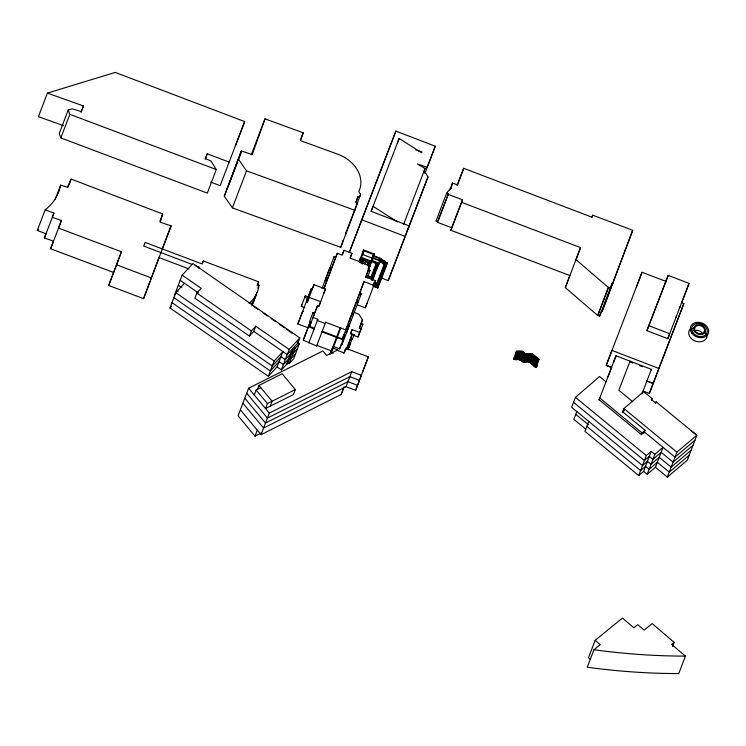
<?xml version="1.0" encoding="UTF-8"?>
<svg xmlns="http://www.w3.org/2000/svg" width="746" height="746" viewBox="0 0 746 746"><rect width="100%" height="100%" fill="white"/><g stroke="black" fill="none" stroke-linecap="round" stroke-linejoin="round"><path stroke-width="1.12" d="M202.11 263.944L203.248 260.951L258.545 281.783L257.51 284.562L258.937 285.103C258.396 292.218 254.591 298.773 249.127 303.258M256.447 293.793L253.314 301.449L251.29 304.023M45.189 209.812A63.485 49.758 20.9 0 0 60.622 185.139L67.429 187.218L71.178 179.096L162.665 213.981L160.213 222.252L171.095 225.824L143.568 298.624L108.692 285.494L121.449 251.784L58.514 228.089L61.433 220.508L52.313 217.328L53.898 213.076L45.189 209.812L37.3 230.477L46.01 233.74L44.424 237.983L53.544 241.172L50.625 248.744L113.56 272.449M513.649 359.367L514.292 357.782L520.503 357.772L523.244 360.113L530.07 360.104L536.915 365.969L536.271 367.545L528.793 361.67L523.673 362.09L518.601 359.339L513.649 359.367L515.831 352.616L517.463 353.212M514.292 357.782L520.438 357.987L523.179 360.327L530.005 360.318L536.915 365.969M516.409 351.245L522.554 351.45L525.287 353.79L532.122 353.781L539.032 359.432L532.187 353.567L525.352 353.576L522.62 351.235L516.409 351.245L515.766 352.83L518.153 353.007M513.798 358.957L514.339 359.152L516.465 352.634L518.703 353.212L520.195 352.625L523.422 353.79L521.64 359.264M514.423 358.957L514.964 359.152L517.09 352.634M513.724 359.152L515.346 359.749L519.16 359.553M515.048 358.957L515.579 359.152L517.705 352.625L518.768 353.007M516.381 358.49L518.237 352.811L518.871 352.821M515.663 358.957L516.204 359.152L518.33 352.625M516.288 358.957L516.819 359.152L518.955 352.625M516.903 358.957L517.444 359.143L519.57 352.625M517.528 358.947L518.069 359.143L520.195 352.625M518.144 358.947L518.684 359.143L520.811 352.625L522.965 353.399L521.1 359.068M519.076 359.749L520.307 359.731L523.058 362.09L528.168 361.67L530.322 362.453L534.742 366.771L536.337 367.34M519.57 358.285L521.435 352.625L522.517 353.017L520.643 358.677M518.768 358.947L519.309 359.143L521.435 352.625M522.013 359.852L523.878 354.182L523.422 353.79M522.181 359.46L523.878 354.182M521.976 361.698L524.335 354.574L522.722 353.986L522.517 353.017M523.543 360.626L525.417 354.965L527.03 355.553M523.711 360.234L525.417 354.965M524.168 360.626L526.033 354.965L527.655 355.553L529.138 354.956L530.76 355.544L529.054 360.812M524.783 360.626L526.657 354.965L527.72 355.338L525.949 360.822M525.324 360.822L527.282 354.965L527.814 355.152M526.033 360.626L527.898 354.956M526.648 360.626L528.42 355.143M526.816 360.234L528.522 354.956M527.273 360.626L529.138 354.956M527.888 360.616L529.763 354.956L531.833 355.935M528.513 360.616L530.378 354.956L532.541 355.739L530.751 361.204M529.138 360.616L531.003 354.956L532.085 355.348L529.949 361.866L533.688 364.794L535.731 358.472L534.64 358.071M530.667 361.4L532.439 355.917M531.124 361.791L532.989 356.122L532.457 355.935M532.178 360.271L533.269 356.896L534.36 357.297L532.495 362.966M531.581 362.183L533.446 356.513L532.989 356.122M532.122 362.379L533.903 356.905L532.29 356.327L532.541 355.739M532.952 363.349L534.723 357.875M533.11 362.957L534.817 357.688L533.287 356.905M533.409 363.74L535.274 358.08L534.733 357.884M533.866 364.132L535.731 358.472M533.828 365.988L536.188 358.863L534.574 358.276L534.817 357.688M537.017 359.842L537.558 360.038L535.507 366.361L534.518 365.773L536.644 359.255L536.188 358.863M534.742 366.771L537.101 359.647L536.01 359.236M536.421 367.144L535.88 366.948L538.015 360.421L536.924 360.02M536.271 367.545L538.453 360.803M357.931 196.757L355.991 202.269A3.068 2.406 20.9 0 1 356.886 204.889L340.745 247.318L232.388 207.864L224.294 196.226L241.35 150.934L252.232 154.543L264.979 118.866L303.221 132.788L300.452 140.621L337.91 154.254A32.358 25.364 20.9 0 1 358.789 191.461L360.607 194.361L359.507 197.345L357.931 196.757L355.917 202.054M224.294 196.226L241.35 150.934M229.162 162.078L207.192 153.825L205.467 158.637L210.913 160.977L216.293 169.547L207.285 193.121L60.827 137.907L59.242 133.487L68.25 109.904L72.427 108.841L81.165 111.611L83.477 105.969L47.418 93.101L38.419 116.674L63.55 125.645M345.37 234.375L346.461 231.391M340.745 247.318L342.75 241.928A3.068 2.406 20.9 0 0 342.787 240.734M108.692 285.494L121.449 251.784M203.248 260.951L202.203 263.739L199.779 263.077L145.097 242.403L143.717 246.087L191.964 264.326M437.473 221.767L437.557 222.383L451.815 227.763L462.492 199.788L448.234 194.408L448.486 193.746L437.473 221.767L435.934 221.189L446.612 193.223L451.302 187.377L452.486 183.05L457.447 184.924L463.676 168.307L591.923 217.179L592.669 215.174L632.72 230.281L602.255 311.091L601.602 310.849L599.551 316.332L598.059 315.045L608.736 287.079L610.228 288.366L612.289 282.874L612.932 283.116M448.215 193.643L446.612 193.223M598.059 315.045L597.611 315.409L565.337 287.62L569.851 275.554L450.864 230.281L451.815 227.763M450.864 230.281L462.492 199.788M461.55 202.315L580.537 247.588L576.015 259.655L608.288 287.434L597.611 315.409M602.255 311.091L632.72 230.281M143.568 298.624L150.114 281.251M150.524 280.16L159.112 257.351M162.386 248.66L171.095 225.824M329.937 269.856L330.124 269.371M316.621 345.967L316.845 345.351L331.355 350.862L330.105 354.182L340.167 327.783L325.657 322.281L316.621 345.967L303.268 340.195L309.683 323.27M242.907 403.194L263.59 428.036L346.041 386.661L355.655 390.307L368.356 356.84L345.846 348.307L344.102 352.923L337.043 350.247L326.683 355.45L322.925 350.928L248.623 388.218L238.077 415.83L255.001 436.158L261.193 433.053M240.361 409.843L261.044 434.694L341.183 394.475L344.139 386.642M304.75 307.641L301.3 306.326L301.869 304.797M308.816 297.15L305.3 295.817L304.722 297.346L307.324 298.325M307.967 327.755L297.878 323.932L302.68 311.231L303.305 311.474M318.943 306.214L325.452 289.028L313.954 284.664L312.248 289.159L311.25 288.777L306.447 301.477L307.445 301.85L309.161 297.365L320.649 301.72L318.943 306.214L317.535 305.683L309.637 326.459L314.383 328.259L314.141 328.902L308.406 326.729L303.268 340.195M306.737 302.494L307.818 299.612M307.445 301.85L313.954 284.664M309.637 326.459L311.091 322.598L309.431 321.964L309.963 321.573M317.526 305.673L314.719 313.096L313.059 312.462L312.863 312.984L314.523 313.618L313.059 317.479L317.815 319.279L317.339 320.538L325.191 323.512L325.657 322.281M322.104 288.534L322.291 288.031L323.96 288.655L326.757 281.242L325.097 280.608L325.284 280.123L326.944 280.748L331.327 269.166L329.648 268.532L329.835 268.028L331.513 268.663L335.653 257.706L333.975 257.072L334.161 256.587L335.84 257.221L337.332 253.267L342.162 255.095L343.971 250.311L351.935 253.342L350.126 258.125L364.449 263.552L364.85 262.48L365.531 262.741L365.12 263.814L370.063 265.688L368.543 269.698L370.165 270.313L369.969 270.826L368.347 270.211L365.745 277.102L375.602 280.841L373.886 285.392L364.029 281.643L359.572 293.318M308.406 326.729L310.205 321.964M340.167 327.783L339.7 329.023L340.316 329.256L340.782 328.016L345.79 329.918L351.72 314.234L353.334 314.84L353.52 314.336L351.898 313.721L356.383 301.86L358.005 302.475L358.201 301.962L356.579 301.347L359.46 293.719L361.083 294.334L361.278 293.831L359.656 293.215L364.029 281.643M337.835 349.893L333.117 348.102L332.427 349.921L331.821 349.688L332.837 346.983L333.453 347.216L340.782 328.016M333.453 347.216L333.686 346.601L339.626 348.858L344.755 335.392L343.822 335.047L342.367 338.898L337.351 336.996L337.117 337.621L343.057 339.878L344.755 335.392M339.626 348.858L341.323 344.382L342.004 344.633L349.044 326.17L347.44 325.564M348.149 326.403L349.221 323.568L348.289 323.214L351.72 314.234M342.004 344.633L342.19 344.13M345.79 332.548L346.666 332.296M349.044 326.17L348.858 326.673L347.254 326.058L342.367 338.898M351.152 320.435L351.338 319.922M354.219 312.294L359.096 314.458L362.435 319.959L361.092 323.522L362.854 324.184L362.659 324.706L360.896 324.034L359.479 327.802L361.232 328.464L359.712 332.492L352.103 329.611L350.387 334.096M352.103 329.611L350.676 333.378L354.108 334.674L353.93 335.14L352.093 334.45L350.667 338.19M346.489 349.277L347.543 346.489L349.044 347.058L347.655 346.191L349.063 342.461L350.564 343.029L348.009 349.762M352.093 334.45L350.695 338.143L352.196 338.712L350.592 338.414L349.175 342.162L350.564 343.029M348.848 347.524L352.196 338.712M352.392 339.169L352.215 339.635L354.108 334.674M357.427 304.853L365.307 307.837L367.023 303.296M354.191 335.541L357.996 336.987L359.516 332.958M60.827 137.907L69.835 114.325L68.25 109.904M81.025 112.404L83.477 105.969M55.092 199.602L60.622 185.139M44.424 237.983L53.898 213.076M68.017 187.367L71.178 179.096M50.625 248.744L61.433 220.508M159.905 221.208L162.665 213.981M205.141 159.187L207.192 153.825M174.35 295.584L182.164 275.125L192.888 263.562L299.855 337.929L297.878 343.085L287.201 354.602L253.789 331.383L255.757 326.235L289.168 349.445L281.354 369.904L277.046 366.911L282.893 351.608L274.174 361.008L268.327 376.31L169.967 307.958L175.814 292.656L184.495 283.275L198.315 292.861M47.418 93.101L115.173 72.418L244.66 121.57L220.154 185.651L210.736 182.117M235.661 145.144L244.66 121.57M228.127 186.742L237.424 162.404M238.636 159.234L241.462 151.83M182.164 275.125L201.206 288.348L196.841 293.047L194.874 298.204L249.416 336.11L253.789 331.383M251.243 154.832L264.979 118.866M232.388 207.864L246.534 170.834L238.431 159.196M300.396 140.192L303.221 132.788M257.025 285.774L258.545 281.783M257.79 288.096L258.937 285.103M249.416 336.11L251.383 330.954L255.757 326.235M254.265 394.998L256.167 390.009L260.811 387.678M257.407 389.412L258.927 385.421L282.147 373.765L295.313 389.58L293.411 394.569L265.548 408.556L267.45 403.558L295.313 389.58M301.3 306.326L305.3 295.817M255.001 436.158L257.286 430.172M297.878 323.932L311.25 288.777M270.192 406.225L272.094 401.236L258.927 385.421M286.762 364.076L292.609 348.774L286.874 364.151L281.354 369.904M288.04 362.892L293.877 347.599L294.996 348.373L289.159 363.675L288.04 362.892L286.874 364.151M261.044 434.694L269.306 413.07L351.758 371.685L361.372 375.331L355.655 390.307M296.88 341.827L299.426 343.598L293.588 358.901L289.159 363.675M334.161 256.587L325.405 279.526L326.328 279.321M322.244 288.096L329.835 268.028M309.431 321.964L313.059 312.462M327.037 280.393L331.327 269.166M331.364 268.933L337.332 253.267M324.193 287.975L326.757 281.242M345.771 233.321L360.607 194.361M323.736 293.523L325.452 289.028M342.255 254.806L343.971 250.311M308.769 342.992L317.815 319.279M349.268 252.39L395.874 131.082L435.3 146.207L424.847 173.585M395.874 131.082L349.426 252.083M350.219 257.827L351.935 253.342M407.213 230.896L409.125 225.907L371.126 211.323L373.028 206.334L397.487 221.916M397.254 143.437L399.166 138.448L421.742 152.837L422.05 152.025L415.848 149.881M362.258 253.603L363.656 249.947L374.361 254.05L373.662 255.887M370.557 263.944L361.027 258.377L363.591 260.485L370.613 263.804M364.001 250.833L362.603 254.498L372.105 258.144L373.504 254.479L364.001 250.833L361.465 257.417L370.967 261.063M364.281 263.981L364.85 262.48M364.962 264.233L365.531 262.741M331.289 352.914L333.117 348.102M370.268 264.69L371.322 261.949L360.616 257.846L359.218 261.501L363.656 249.947M365.493 277.699L370.063 265.688M352.103 313.087L359.46 293.719M373.96 256.307L373.196 258.303L379.611 260.764L380.376 258.769L373.96 256.307L371.946 261.557M348.084 326.561L349.221 323.568M367.302 277.801L370.165 270.313M346.47 332.809L361.278 293.831M378.548 264.718L371.592 261.259L378.11 264.392L372.03 280.44M343.934 353.296L345.846 348.307M372.105 280.272L372.869 278.277L367.041 275.917M378.11 264.392L378.502 264.858M378.185 265.688L378.94 263.692L371.722 260.923M379.22 263.002L379.761 261.576L385.02 263.627L385.216 263.096L376.59 285.513M380.19 260.485L380.945 258.489L373.718 255.719M346.685 348.736L347.543 346.489M347.636 346.209L350.592 338.414M379.537 262.881L380.786 259.627L384.591 261.081L384.143 262.247L380.348 260.792L380.786 259.627M365.307 307.837L375.602 280.841M374.79 286.539L376.049 283.275L373.933 282.464M383.341 264.345L384.591 261.081M375.406 285.662L374.958 286.837L376.366 283.163L374.231 282.342M359.18 328.529L362.435 319.959M383.5 264.644L384.908 260.969L380.628 259.319M376.301 284.804L384.628 263.161L384.432 263.683L379.658 261.837M376.879 286.222L385.803 263.04L385.598 263.562L384.087 263.105M357.996 336.987L362.854 324.184M377.168 286.94L386.391 262.984L386.186 263.506L384.237 262.723M377.457 287.639L386.969 262.928L386.773 263.459L384.33 262.48M377.663 287.126L375.098 286.455M372.814 286.016L377.896 287.965L375.005 286.697M384.516 261.986L387.407 263.263L372.963 257.715M435.3 146.207L427.16 167.346L417.443 163.989L425.08 168.512L423.812 171.841L425.257 172.335L427.98 176.951L388.2 280.608L380.609 277.699M341.183 394.475L343.729 387.817M346.041 386.661L351.758 371.685M388.2 280.608L427.98 176.951M362.64 371.816L368.356 356.84M437.557 222.383L448.486 193.746M449.782 190.202L452.486 183.05M450.416 189.484L451.246 187.339M450.481 189.521L451.395 187.125M457.102 185.521L463.676 168.307M591.848 217.328L592.669 215.174M565.337 287.62L580.537 247.588M599.551 316.332L612.289 282.874M606.097 381.905L599.56 376.488L575.436 397.348L571.622 407.325L642.502 465.56L647.397 461.373L651.016 464.338L659.24 457.307L671.148 467.108L691.113 450.239M576.91 411.354L573.861 419.336L585.824 429.164M636.301 287.266L642.008 272.29L665.898 281.345L646.894 330.674L667.782 338.684L689.052 283.396L668.183 275.377L646.894 330.674M588.743 421.378L584.929 431.365L638.688 475.538L643.593 471.351L651.211 451.386L654.829 454.361L647.211 474.316L643.593 471.351M599.029 399.968L599.756 398.066M607.776 377.392L611.589 367.414L606.237 365.363L611.953 350.396L658.867 368.477L649.346 393.431L643.108 391.025M613.492 362.425L616.028 355.777L651.398 369.345L651.118 370.081M665.646 282.035L668.183 275.377M622.378 412.519L623.908 408.528L643.695 391.631L652.144 398.569L651.51 400.229M667.782 338.684L669.694 333.695L648.796 325.685M675.923 317.675L676.557 316.015M679.727 307.697L680.361 306.037M681.434 303.352L689.052 283.396M681.639 302.708L683.858 303.566L649.346 393.431M641.318 434.797L642.045 432.894L645.085 430.255M643.975 433.174L645.066 430.321L622.677 411.792L624.43 410.291M655.52 403.521L656.154 401.861L696.829 435.272L687.299 460.226L667.344 477.095L655.436 467.285L663.054 447.33L654.829 454.361M638.688 475.538L646.306 455.582L651.211 451.386M672.594 646.474L674.16 642.362L652.172 623.609L644.152 630.118L637.727 624.663L633.876 627.796L622.444 618.08L595.159 640.32L588.491 657.795L590.179 659.231M595.159 640.32L600.222 644.619L593.937 649.747L587.27 667.213A573.245 449.251 20.9 0 0 678.757 673.582L685.434 656.116L671.605 644.451L674.16 642.362M667.344 477.095L676.864 452.141L696.829 435.272L691.029 430.498M371.126 211.323L399.166 138.448M359.591 262.098L361.027 258.377M360.029 262.424L361.512 258.573M360.7 262.144L361.95 258.899M360.905 263.077L362.388 259.226M361.4 263.263L362.826 259.552M361.941 263.301L363.265 259.878M362.22 264.056L363.703 260.205M367.228 265.278L368.421 262.172M367.703 265.511L368.86 262.499M368.048 266.07L369.298 262.825M368.543 266.257L369.736 263.151M370.659 261.902L373.504 254.479M368.067 268.942L368.356 268.196M369.121 266.21L370.175 263.478M368.188 270.089L374.361 254.05M370.855 277.391L376.366 263.086M371.191 277.988L376.805 263.413M371.685 278.174L377.243 263.739M372.413 277.754L377.672 264.065M378.362 264.019L380.376 258.769M372.496 280.449L380.945 258.489M383.817 263.804L384.908 260.969M377.896 287.965L387.463 263.124M403.53 224.499L425.08 168.512M642.008 272.29L606.237 365.363L611.561 367.414M616.056 355.702L599.113 399.725L641.411 434.554L644.423 431.99M630.081 361.12L618.872 390.233L632.804 401.777M641.952 393.879L651.398 369.345M658.867 368.477L683.858 303.566M519.943 353.212L521.193 353.212M524.335 354.574L525.333 355.161M528.895 355.544L529.511 355.544M529.949 361.866C526.406 360.822 522.368 362.304 519.393 358.947M533.688 364.794L534.593 365.577M537.101 359.647L536.85 360.234L538.472 360.812M535.507 366.361L535.88 366.948M539.032 359.432L538.388 361.008L537.307 360.626M169.967 307.958L171.543 306.252M289.168 349.445L299.855 337.929M292.712 348.848L293.877 347.599M268.327 376.31L277.046 366.911M294.996 348.373L299.426 343.598M297.523 348.587L293.094 353.362L291.975 352.588L285.298 359.591L280.981 356.597L272.262 365.997L173.902 297.645M295.621 353.576L291.192 358.35L290.073 357.576L283.387 364.589L279.079 361.586L270.36 370.986L172 302.634M652.144 398.569L651.193 399.38L655.202 402.672L656.154 401.861M647.211 474.316L655.436 467.285M694.927 440.261L674.962 457.13L644.068 431.692M693.015 445.25L673.06 462.119L661.152 452.318L652.927 459.35L649.309 456.375L644.404 460.571L573.534 402.336M689.211 455.228L669.246 472.106L657.338 462.296L649.113 469.327L645.495 466.362L640.59 470.549L586.832 426.376M227.204 187.973L227.726 187.796M523.72 352.989L526.611 354.033M529.595 355.348L530.136 355.544M533.66 357.493L534.201 357.688M523.179 354.378L523.72 354.574M525.874 355.357L526.406 355.553M535.031 358.667L535.563 358.863M523.636 354.77L524.177 354.965M525.249 355.357L525.79 355.553M535.936 359.451L536.477 359.647M521.538 359.74L524.429 360.775M246.534 170.834L354.882 210.288M69.835 114.325L216.293 169.547M116.581 264.839L151.457 277.969M195.182 265.548L199.527 267.441L198.995 268.392M158.963 257.556L188.98 268.914M344.009 334.544L344.941 334.898M331.401 352.597L333.294 353.306M359.469 380.329L349.855 376.674L267.404 418.058L246.712 393.207M357.558 385.318L347.944 381.672L265.492 423.047L244.809 398.196M361.735 219.753L405.087 236.389M384.376 262.368L386.829 263.31M384.274 262.62L386.241 263.366M384.143 262.965L385.654 263.431M379.714 261.706L384.488 263.543M372.291 260.643L378.707 263.105M367.246 275.619L373.438 277.997M366.985 276.057L369.848 277.158M372.552 278.836L373.047 279.023M372.506 278.967L372.991 279.163M374.595 283.545L376.394 284.552L373.783 283.499M374.539 283.685L376.45 284.422M373.699 283.713L375.602 284.44M375.76 284.748L376.739 285.131M375.555 285.27L377.028 285.839M373.336 284.646L375.238 285.373M373.261 284.851L377.373 286.408L375.303 285.932M375.35 285.802L377.317 286.548M375.21 286.184L377.607 287.266M629.801 361.847L633 363.088M639.397 365.559L642.586 366.79M646.922 381.047L653.151 383.444L646.754 380.982M253.901 306.578L257.724 309.236M262.499 312.555L267.282 315.875M271.106 318.533L274.92 321.19M279.703 324.51L284.478 327.83M286.389 329.154L292.124 333.145M180.196 280.282L184.495 283.275M196.841 293.047L251.383 330.954M178.285 285.27L181.726 287.667M176.382 290.259L178.098 291.453M175.814 292.656L274.174 361.008M623.908 408.528L676.864 452.141M599.775 397.991L642.045 432.894M575.436 397.348L646.306 455.582M575.763 414.347L588.585 424.875M256.167 390.009L267.45 403.558M248.623 388.218L269.306 413.07M692.391 331.756A6.052 4.746 20.9 0 1 693.351 330.674M694.545 330.888A5.147 4.038 20.9 0 1 702.527 333.844M706.994 334.059A9.465 7.413 20.9 0 1 696.717 341.509A9.465 7.413 20.9 0 1 689.5 329.835M691.318 329.704A8.047 6.313 20.9 0 1 693.836 328.035M704.289 331.233A8.047 6.313 20.9 0 1 705.753 335.047M255.011 296.218A40.694 31.892 20.9 0 1 252.185 305.095M252.81 302.671A40.694 31.892 20.9 0 1 252.027 305.972M256.755 292.357A40.694 31.892 20.9 0 1 251.421 304.116M685.434 656.116A573.245 449.251 20.9 0 1 593.937 649.747M38.717 229.339A63.485 49.758 20.9 0 1 37.3 230.477M322.225 331.261L321.992 331.886L336.502 337.388L336.735 336.763L322.225 331.261M375.611 285.14L376.972 285.979L375.611 285.14M375.807 284.618L376.683 285.27L375.807 284.618M694.815 331.802A6.052 4.746 20.9 0 0 704.989 332.371A6.052 4.746 20.9 0 0 699.049 324.706A6.052 4.746 20.9 0 0 694.815 331.802M695.533 331.476A5.147 4.038 20.9 0 0 704.187 331.961A5.147 4.038 20.9 0 0 699.133 325.442A5.147 4.038 20.9 0 0 695.533 331.476M691.962 333.406A9.465 7.413 20.9 0 0 707.87 334.292A9.465 7.413 20.9 0 0 698.592 322.319A9.465 7.413 20.9 0 0 691.962 333.406M693.081 332.902A8.047 6.313 20.9 0 0 706.621 333.658A8.047 6.313 20.9 0 0 698.722 323.466A8.047 6.313 20.9 0 0 693.081 332.902"/></g></svg>
